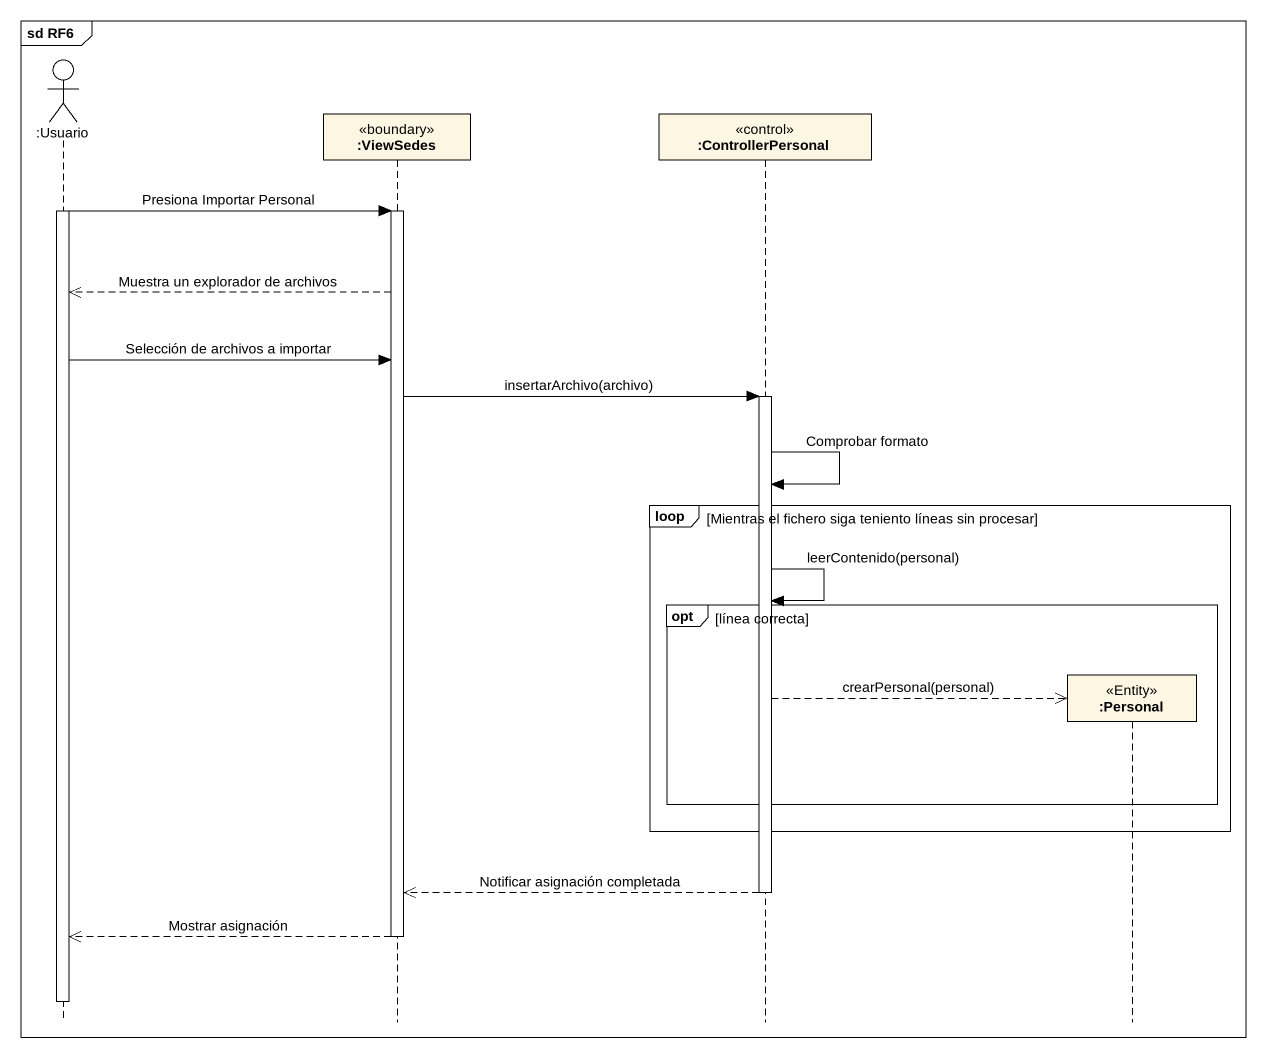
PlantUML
@startuml
mainframe sd RF6
hide footbox
actor ":Usuario" as Usuario
participant ":ViewSedes" as ViewSedes <<boundary>>
participant ":ControllerPersonal" as ControllerPersonal <<control>>
participant ":Personal" as Personal <<Entity>>

activate Usuario
Usuario -> ViewSedes : Presiona Importar Personal
activate ViewSedes
ViewSedes -->> Usuario : Muestra un explorador de archivos
Usuario -> ViewSedes : Selección de archivos a importar
ViewSedes -> ControllerPersonal : insertarArchivo(archivo)
activate ControllerPersonal
ControllerPersonal -> ControllerPersonal : Comprobar formato
loop Mientras el fichero siga teniento líneas sin procesar
  ControllerPersonal -> ControllerPersonal : leerContenido(personal)
  opt línea correcta
    ControllerPersonal -->> Personal ** : crearPersonal(personal)
  end
end
ControllerPersonal -->> ViewSedes : Notificar asignación completada
deactivate ControllerPersonal
ViewSedes -->> Usuario : Mostrar asignación
deactivate ViewSedes
deactivate Usuario
@enduml
